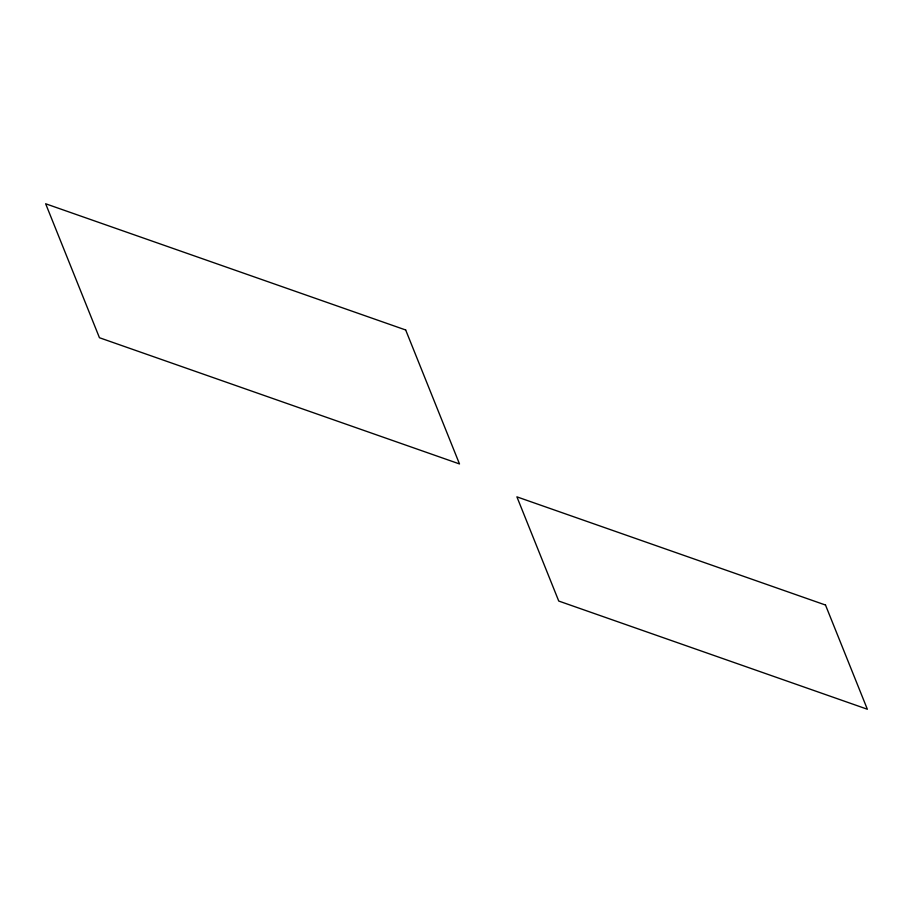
<?xml version="1.0" encoding="UTF-8"?>
<svg xmlns="http://www.w3.org/2000/svg" width="913" height="913" viewBox="0 0 913 913"><rect width="100%" height="100%" fill="white"/><g stroke="black" fill="none" stroke-linecap="round" stroke-linejoin="round"><path stroke-width="1.37" d="M405.68 329.981L45.65 203.77L99.449 337.73L459.49 463.941L405.68 329.981M825.5 605.034L516.906 496.855L558.745 601.051L867.35 709.23L825.5 605.034"/></g></svg>
